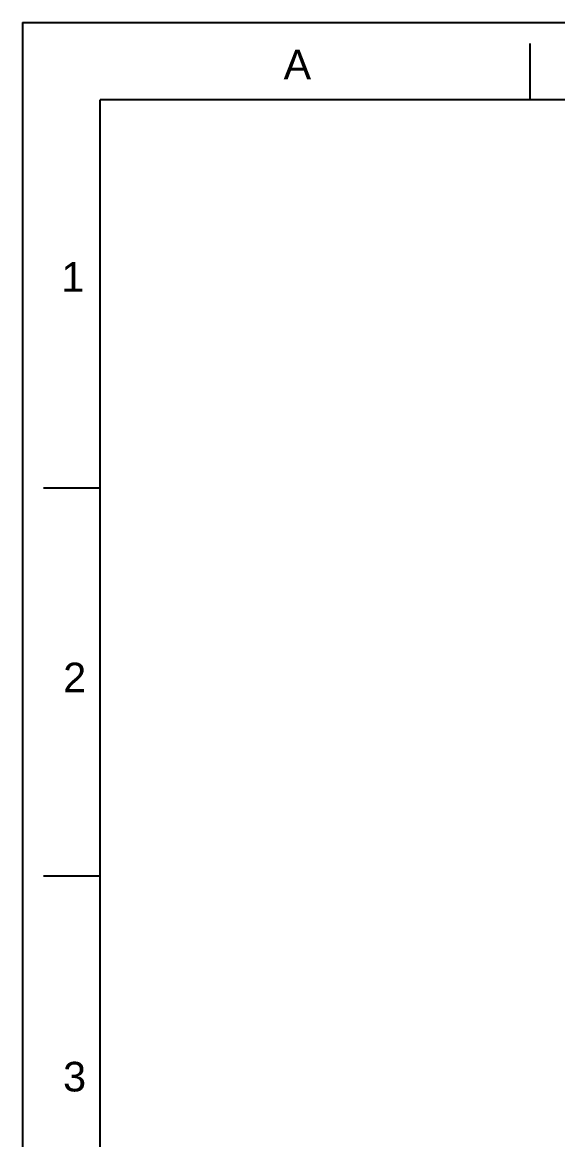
# Model space of a CAD drawing. Header units: millimetres. Extents: x -6909 to -4533, y -2578 to 782.
# Drawn here: x -6909 to -6358, y -369 to 782 of the extents above; entities that cross this region are included whole.
import ezdxf

# ---------------------------------------------------------------- set-up
doc = ezdxf.new("R2010")
doc.units = ezdxf.units.MM
doc.layers.add('FORM', color=7, linetype='Continuous')
doc.styles.get("Standard").update_dxf_attribs({"font": 'arial.ttf'})

msp = doc.modelspace()

# ---------------------------------------------------------------- linework, layer by layer
at = {"layer": 'FORM', "color": 7, "linetype": 'Continuous'}
for p, q in [((-6909.26, 782.06), (-4533.26, 782.06)), ((-6909.26, 782.06), (-6909.26, -2577.94)), ((-6386.06, 702.06), (-6386.06, 760.21)), ((-4613.26, 702.06), (-6829.26, 702.06)), ((-6829.26, 302.06), (-6887.4, 302.06)), ((-6829.26, -97.94), (-6887.4, -97.94))]:
    msp.add_line(p, q, dxfattribs=at)
at = {"layer": 'FORM', "linetype": 'Continuous'}
msp.add_line((-6829.26, -2497.94), (-6829.26, 702.06), dxfattribs=at)

# ---------------------------------------------------------------- texts
at = {"layer": 'FORM', "char_height": 30.5, "attachment_point": 5}
for s, width, insert in [('A', 40, (-6625.98, 738.5)), ('1', 200, (-6857.26, 519.69)), ('2', 200, (-6855.35, 106.89)), ('3', 200, (-6855.43, -304.67))]:
    msp.add_mtext_dynamic_manual_height_columns(s, width=width, gutter_width=50, heights=[0], dxfattribs=dict(at, insert=insert))

doc.saveas('drawing.dxf')
